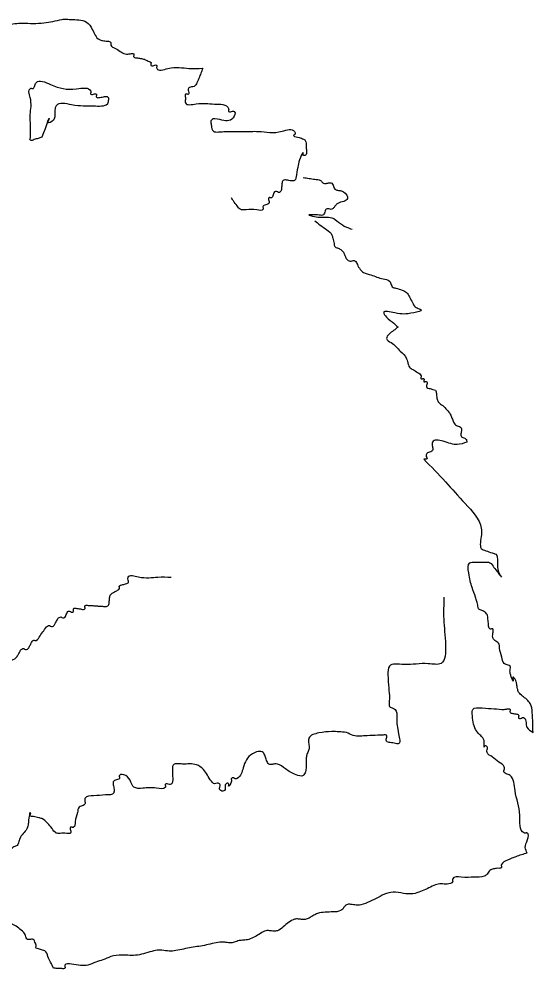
# Model space of a CAD drawing. Extents: x 29.9 to 52.7, y 64.6 to 85.9.
# Drawn here: x 41.99 to 52.75, y 66.01 to 85.86 of the extents above; entities that cross this region are included whole.
import ezdxf

# ---------------------------------------------------------------- set-up
doc = ezdxf.new("R2010")
doc.units = 0
doc.layers.add('Silkscreen_Lines', color=7, linetype='CONTINUOUS')

msp = doc.modelspace()

# ---------------------------------------------------------------- linework, layer by layer
at = {"layer": 'Silkscreen_Lines', "color": 7}
msp.add_line((42.473719, 83.385461), (42.473719, 83.385461), dxfattribs=at)
for points, knots in [([(36.04559, 80.141357), (36.052188, 80.279581), (36.064411, 80.535641), (35.825179, 80.310871), (35.650503, 80.144049), (35.600487, 80.241033), (35.588573, 80.281516), (35.571623, 80.326906), (35.522585, 80.331706), (35.486821, 80.310998), (35.429648, 80.319646), (35.402923, 80.382728), (35.367188, 80.441498), (35.334748, 80.505989), (35.26361, 80.523881), (35.207957, 80.541678), (35.139528, 80.549924), (35.134343, 80.604611), (35.154984, 80.639949), (35.147169, 80.693426), (35.100749, 80.716666), (35.052791, 80.74843), (35.005614, 80.843191), (34.901316, 80.958737), (34.755811, 81.066395), (34.610776, 81.115787), (34.592926, 81.204634), (34.612435, 81.238533), (34.613702, 81.284552), (34.582366, 81.28789), (34.565104, 81.277727), (34.53368, 81.280973), (34.535689, 81.327773), (34.55169, 81.357987), (34.553697, 81.404762), (34.522285, 81.408062), (34.504983, 81.397708), (34.469609, 81.402406), (34.480242, 81.466923), (34.478291, 81.519974), (34.489918, 81.636786), (34.461733, 81.808623), (34.453973, 82.023338), (34.445289, 82.199241), (34.501381, 82.266731), (34.525427, 82.281607), (34.550076, 82.305793), (34.546992, 82.348141), (34.532714, 82.382497), (34.534489, 82.425971), (34.56491, 82.429453), (34.582922, 82.418653), (34.631705, 82.428752), (34.64401, 82.525112), (34.666281, 82.622334), (34.719015, 82.738307), (34.851877, 82.81752), (34.961183, 82.924055), (35.082888, 82.994166), (35.09709, 83.070107), (35.063231, 83.120028), (35.135421, 83.146727), (35.186629, 83.149958), (35.223994, 83.13316), (35.272114, 83.138572), (35.273781, 83.188708), (35.255454, 83.22197), (35.257026, 83.272815), (35.3098, 83.280179), (35.338857, 83.250923), (35.387145, 83.254963), (35.389105, 83.287963), (35.377123, 83.30536), (35.385221, 83.336156), (35.428479, 83.328754), (35.461192, 83.322007), (35.504395, 83.314641), (35.512612, 83.34536), (35.500143, 83.363068), (35.505672, 83.405869), (35.586998, 83.410593), (35.660365, 83.425203), (35.769092, 83.445265), (35.866941, 83.524279), (35.983353, 83.604253), (36.072964, 83.6903), (36.169754, 83.688954), (36.221798, 83.67849), (36.286168, 83.671141), (36.291164, 83.707111), (36.280758, 83.7246), (36.284128, 83.755167), (36.327657, 83.756871), (36.361991, 83.742624), (36.40435, 83.73952), (36.428517, 83.764205), (36.443439, 83.788149), (36.498207, 83.834886), (36.638179, 83.823088), (36.785474, 83.831506), (36.933966, 83.833424), (36.971011, 83.904962), (36.983249, 83.946798), (37.000689, 83.99091), (37.050271, 84.001879), (37.083931, 83.971249), (37.137118, 83.979224), (37.165774, 84.063685), (37.029947, 84.028067), (37.158323, 84.105497), (37.207989, 84.108926), (37.227563, 84.099706), (37.263172, 84.108897), (37.273323, 84.168035), (37.278785, 84.227547), (37.305642, 84.296879), (37.380683, 84.346897), (37.458598, 84.405884), (37.525519, 84.468658), (37.590961, 84.471342), (37.626033, 84.455569), (37.669328, 84.457672), (37.672896, 84.488016), (37.661837, 84.506174), (37.691546, 84.624966), (38.1187, 84.442841), (38.383448, 84.589166), (38.838758, 84.470768), (38.875124, 84.607517), (38.863254, 84.626499), (38.882293, 84.702131), (39.047278, 84.725143), (39.233583, 84.742805), (39.349367, 84.748274), (39.525745, 84.798346), (39.444216, 84.833448), (39.480703, 84.92814), (39.624903, 84.949308), (39.783569, 85.002994), (39.93141, 85.074539), (40.079127, 85.074539), (40.181408, 85.053525), (40.306067, 85.035733), (40.316545, 85.088539), (40.305788, 85.106397), (40.309245, 85.137102), (40.353638, 85.137711), (40.387712, 85.121198), (40.439904, 85.123426), (40.472736, 85.16824), (40.505753, 85.212998), (40.570282, 85.268571), (40.690583, 85.279888), (40.830379, 85.279532), (41.027367, 85.311125), (41.241419, 85.441354), (41.499134, 85.580557), (41.752255, 85.758938), (42.113013, 85.775805), (42.495888, 85.750264), (42.78449, 85.827794), (42.952871, 85.859932), (43.013519, 85.852288), (43.165685, 85.842108), (43.388962, 85.853148), (43.549321, 85.630125), (43.607155, 85.43937), (43.754133, 85.404087), (43.827898, 85.394074), (43.912788, 85.390359), (43.921163, 85.347142), (43.90979, 85.328552), (43.921217, 85.278876), (44.013058, 85.245798), (44.107148, 85.187575), (44.193817, 85.123434), (44.279987, 85.124519), (44.331819, 85.135068), (44.397361, 85.142322), (44.400766, 85.105068), (44.388136, 85.087104), (44.403134, 85.043795), (44.480157, 85.046843), (44.55637, 85.032625), (44.625487, 85.014368), (44.677578, 84.987833), (44.711874, 84.965003), (44.763477, 84.958318), (44.752962, 84.925447), (44.748443, 84.906172), (44.757152, 84.877711), (44.80185, 84.872849), (44.831014, 84.901677), (44.878205, 84.897682), (44.882019, 84.866267), (44.870988, 84.84804), (44.894329, 84.751535), (45.224696, 84.883445), (45.490197, 84.812816), (45.739279, 84.823178), (45.837975, 84.827284)], [0, 0, 0, 0, 0.294234, 0.545068, 0.745625, 0.789509, 0.836656, 0.880541, 0.918511, 0.965493, 1.003461, 1.075113, 1.148808, 1.22046, 1.275416, 1.355825, 1.410779, 1.448748, 1.49573, 1.533699, 1.594595, 1.638818, 1.705808, 1.903273, 2.098422, 2.263828, 2.301797, 2.348779, 2.386748, 2.40573, 2.429221, 2.448205, 2.486175, 2.533156, 2.571125, 2.590107, 2.613599, 2.632585, 2.681396, 2.759221, 2.813523, 3.025458, 3.277394, 3.477847, 3.505917, 3.535154, 3.56322, 3.604033, 3.648824, 3.685621, 3.704604, 3.728095, 3.747079, 3.842167, 3.960166, 4.072541, 4.204336, 4.410464, 4.542067, 4.595475, 4.622027, 4.699893, 4.740707, 4.785498, 4.822294, 4.860264, 4.907245, 4.945214, 4.986245, 5.030071, 5.071102, 5.091114, 5.115947, 5.133048, 5.172361, 5.215041, 5.254354, 5.271455, 5.296288, 5.3163, 5.387608, 5.485574, 5.564873, 5.708701, 5.852795, 5.998429, 6.055136, 6.128393, 6.180074, 6.199058, 6.222548, 6.241533, 6.278331, 6.323122, 6.363934, 6.391999, 6.421238, 6.449308, 6.602647, 6.798033, 6.935992, 6.979877, 7.027025, 7.070909, 7.11194, 7.155766, 7.196797, 7.257365, 7.311678, 7.427034, 7.44744, 7.469836, 7.488234, 7.549008, 7.618875, 7.679647, 7.761066, 7.880606, 7.980474, 8.021286, 8.066077, 8.102873, 8.121857, 8.145348, 8.164332, 8.463628, 9.012502, 9.370509, 9.389494, 9.412984, 9.431968, 9.610015, 9.811301, 9.991845, 10.082791, 10.123008, 10.176717, 10.319714, 10.527674, 10.690793, 10.80521, 10.950651, 11.054317, 11.073301, 11.096792, 11.115776, 11.152905, 11.198463, 11.238292, 11.295098, 11.352989, 11.408852, 11.543534, 11.696699, 11.834865, 12.133735, 12.434744, 12.722324, 13.039063, 13.485884, 13.873404, 13.927492, 13.997528, 14.054457, 14.389747, 14.584217, 14.843363, 14.91327, 15.014434, 15.092168, 15.111152, 15.134643, 15.153627, 15.254412, 15.38824, 15.504542, 15.561248, 15.634506, 15.686186, 15.706199, 15.731032, 15.748132, 15.830359, 15.914178, 15.996405, 16.041182, 16.08596, 16.130739, 16.152299, 16.173858, 16.192378, 16.233409, 16.277233, 16.318263, 16.337248, 16.360738, 16.379722, 16.612724, 17.052429, 17.341, 17.341, 17.341, 17.341]), ([(45.837975, 84.827284), (45.825177, 84.793745), (45.799579, 84.726665), (45.76218, 84.624164), (45.721942, 84.53185), (45.673779, 84.442567), (45.596495, 84.441009), (45.534726, 84.422448), (45.52754, 84.364137), (45.546076, 84.33101), (45.547557, 84.284851), (45.516182, 84.28148), (45.498972, 84.291831), (45.463313, 84.28726), (45.480243, 84.219437), (45.472544, 84.169542), (45.474017, 84.035887), (45.802787, 84.120539), (46.015029, 84.064176), (46.353577, 84.086181), (46.384473, 83.96559), (46.373377, 83.9472), (46.377244, 83.915879), (46.424124, 83.91145), (46.454609, 83.942071), (46.542957, 83.920373), (46.451839, 83.696216), (46.244316, 83.740759), (46.035483, 83.797818), (46.00078, 83.708789), (46.013381, 83.668259), (46.020367, 83.60211), (46.039984, 83.491718), (46.188482, 83.495758), (46.307421, 83.507966), (46.439071, 83.504991), (46.558869, 83.505965), (46.7468, 83.504172), (47.067086, 83.524085), (47.390004, 83.443896), (47.72951, 83.594796), (47.786333, 83.451624), (47.704015, 83.41673), (47.846385, 83.376739), (47.910395, 83.368259), (48.009086, 83.31498), (47.996992, 83.223649), (48.005995, 83.143361), (48.005384, 83.084384), (48.014497, 83.017004), (47.92315, 82.986415), (47.956439, 83.120038), (47.849417, 82.913496), (47.838113, 82.800346), (47.793532, 82.638643), (47.790818, 82.473671), (47.675002, 82.472313), (47.605924, 82.495276), (47.505993, 82.498666), (47.490317, 82.400876), (47.488898, 82.32706), (47.479027, 82.243274), (47.416486, 82.227945), (47.383496, 82.259926), (47.333625, 82.248743), (47.316729, 82.204139), (47.302513, 82.164629), (47.290379, 82.123477), (47.258769, 82.118527), (47.241044, 82.129007), (47.209797, 82.125613), (47.211327, 82.079369), (47.229318, 82.046714), (47.225257, 81.996805), (47.179281, 81.980644), (47.140455, 81.966354), (47.099239, 81.954155), (47.094116, 81.922711), (47.105251, 81.904412), (47.092017, 81.842698), (46.91674, 81.88968), (46.789768, 81.87332), (46.618999, 81.858633), (46.554392, 81.966948), (46.48602, 82.038162), (46.451713, 82.100339), (46.438733, 82.123865)], [0, 0, 0, 0, 0.107941, 0.215882, 0.32363, 0.423293, 0.479397, 0.549923, 0.587893, 0.634874, 0.672844, 0.691826, 0.715318, 0.734304, 0.782532, 0.866638, 0.914865, 1.140362, 1.521617, 1.831404, 1.850388, 1.873878, 1.892863, 1.933894, 1.977719, 2.01875, 2.15731, 2.433411, 2.614062, 2.651103, 2.694222, 2.737342, 2.857045, 2.967523, 3.116759, 3.23691, 3.357062, 3.477214, 3.801892, 4.296496, 4.558651, 4.61236, 4.652577, 4.743525, 4.85382, 4.922726, 5.03662, 5.090921, 5.168747, 5.217558, 5.278123, 5.332435, 5.447793, 5.619593, 5.820781, 5.94386, 6.015614, 6.115121, 6.186878, 6.265007, 6.358696, 6.436829, 6.477859, 6.521683, 6.562714, 6.606598, 6.653746, 6.697631, 6.716613, 6.740105, 6.759091, 6.79706, 6.844042, 6.882011, 6.925896, 6.973044, 7.016928, 7.035913, 7.059403, 7.078387, 7.208107, 7.430646, 7.560361, 7.649781, 7.781349, 7.861431, 7.861431, 7.861431, 7.861431]), ([(42.473719, 83.385461), (42.568863, 83.632746), (42.679671, 83.920744), (42.562157, 83.650942), (42.735728, 83.732691), (42.745943, 83.844086), (42.738257, 83.945762), (42.786368, 84.138107), (43.205385, 84.023457), (43.458679, 84.042333), (43.855598, 84.023822), (43.859823, 84.149922), (43.872354, 84.188453), (43.855575, 84.244674), (43.767426, 84.234173), (43.70577, 84.22073), (43.616813, 84.205037), (43.609753, 84.247634), (43.62034, 84.265427), (43.616676, 84.296975), (43.569225, 84.300832), (43.540934, 84.272352), (43.493548, 84.276282), (43.489744, 84.307674), (43.500819, 84.326013), (43.470926, 84.44392), (43.052832, 84.360122), (42.78259, 84.417757), (42.396515, 84.610729), (42.329116, 84.487845), (42.316573, 84.447271), (42.30396, 84.406474), (42.272592, 84.401267), (42.254185, 84.412533), (42.172352, 84.393296), (42.278658, 84.124608), (42.220252, 83.909253), (42.234055, 83.676718), (42.233558, 83.545675), (42.232404, 83.4658), (42.236193, 83.403181), (42.23055, 83.361294), (42.219616, 83.339058), (42.250327, 83.30575), (42.318152, 83.34217), (42.393378, 83.359592), (42.446938, 83.376838), (42.473719, 83.385461)], [0, 0, 0, 0, 0.398458, 0.464059, 0.595264, 0.690966, 0.808914, 0.904617, 1.226258, 1.727433, 1.997456, 2.040575, 2.083695, 2.120736, 2.192491, 2.291997, 2.363752, 2.382736, 2.406226, 2.425211, 2.466242, 2.510067, 2.551098, 2.570083, 2.593573, 2.612557, 2.912531, 3.464357, 3.768361, 3.812245, 3.859393, 3.903277, 3.92226, 3.945751, 3.964735, 4.153975, 4.511377, 4.745768, 4.825869, 4.90597, 4.986072, 5.010949, 5.035826, 5.050074, 5.132029, 5.215262, 5.298495, 5.298495, 5.298495, 5.298495]), ([(47.940632, 82.544397), (47.981002, 82.538899), (48.061741, 82.527902), (48.181019, 82.508159), (48.274445, 82.503198), (48.325571, 82.469022), (48.338812, 82.4435), (48.366806, 82.414003), (48.425786, 82.423397), (48.480304, 82.433724), (48.54533, 82.433915), (48.565474, 82.384545), (48.57708, 82.343116), (48.60048, 82.29493), (48.660454, 82.276077), (48.724405, 82.272795), (48.811818, 82.235132), (48.914303, 82.111413), (48.77464, 82.031716), (48.680768, 82.025502), (48.616299, 81.967493), (48.58605, 81.920937), (48.548963, 81.878774), (48.498073, 81.879324), (48.461127, 81.896057), (48.414598, 81.887785), (48.397781, 81.843622), (48.385017, 81.803297), (48.358965, 81.742645), (48.24723, 81.766912), (48.174973, 81.763705), (48.006484, 81.768733), (48.252846, 81.706012), (48.362696, 81.718808), (48.558106, 81.718826), (48.683005, 81.599884), (48.820891, 81.514216), (48.921522, 81.477692), (48.961924, 81.463029)], [0, 0, 0, 0, 0.122021, 0.244043, 0.36566, 0.393031, 0.422896, 0.451377, 0.508084, 0.581341, 0.633022, 0.677401, 0.72363, 0.76801, 0.828782, 0.89865, 0.959423, 1.122726, 1.219056, 1.353946, 1.410082, 1.468558, 1.524694, 1.565506, 1.610297, 1.647093, 1.690978, 1.738125, 1.78201, 1.867601, 2.008595, 2.082704, 2.204352, 2.428068, 2.569329, 2.735217, 2.926934, 3.055536, 3.055536, 3.055536, 3.055536]), ([(48.180937, 81.643257), (48.219215, 81.611154), (48.299751, 81.543607), (48.427415, 81.458716), (48.541333, 81.375587), (48.560314, 81.260149), (48.585909, 81.1856), (48.590245, 81.095207), (48.662382, 81.071077), (48.728651, 81.04551), (48.785767, 80.988614), (48.806205, 80.916205), (48.837422, 80.850001), (48.886554, 80.799125), (48.944813, 80.797428), (48.982695, 80.815409), (49.044305, 80.799968), (49.07381, 80.713429), (49.122183, 80.627816), (49.216241, 80.53918), (49.39635, 80.511815), (49.55683, 80.422279), (49.729142, 80.414842), (49.76742, 80.34293), (49.778698, 80.30048), (49.805455, 80.245678), (49.900726, 80.231967), (49.996303, 80.193906), (50.113008, 80.152082), (50.165958, 80.040969), (50.221217, 79.941892), (50.262185, 79.850006), (50.322375, 79.816093), (50.363403, 79.806356), (50.456471, 79.757186), (50.085865, 79.68436), (49.992302, 79.682692), (49.559798, 79.78237), (49.706037, 79.588124), (49.815876, 79.524327), (49.894012, 79.448656), (49.923142, 79.420446)], [0, 0, 0, 0, 0.1491, 0.313711, 0.470502, 0.5387, 0.653507, 0.718234, 0.780016, 0.856555, 0.93797, 1.00786, 1.079095, 1.159855, 1.200667, 1.245458, 1.282254, 1.375489, 1.490346, 1.585462, 1.748996, 2.014223, 2.155397, 2.199281, 2.246429, 2.290313, 2.370822, 2.506946, 2.614576, 2.72178, 2.85732, 2.965296, 3.009181, 3.056328, 3.100213, 3.262983, 3.661232, 3.893762, 4.001995, 4.20284, 4.322224, 4.322224, 4.322224, 4.322224]), ([(49.923142, 79.420446), (49.891892, 79.395176), (49.829393, 79.344638), (49.73843, 79.287073), (49.645178, 79.165333), (49.839714, 79.072516), (49.945058, 78.927892), (50.093096, 78.808994), (50.12314, 78.697022), (50.137384, 78.636328), (50.162173, 78.565545), (50.247801, 78.529482), (50.323422, 78.473585), (50.403196, 78.427426), (50.406159, 78.377515), (50.397752, 78.359504), (50.400444, 78.33529), (50.425583, 78.334505), (50.441899, 78.343621), (50.467712, 78.342968), (50.468362, 78.317128), (50.459285, 78.300945), (50.459958, 78.275135), (50.485674, 78.274364), (50.502395, 78.283985), (50.533921, 78.280839), (50.532256, 78.234402), (50.514302, 78.202148), (50.51875, 78.14665), (50.587826, 78.138916), (50.641441, 78.119955), (50.717921, 78.105435), (50.725307, 78.017314), (50.733812, 77.940765), (50.758238, 77.848043), (50.844211, 77.79327), (50.923987, 77.714399), (51.003313, 77.631704), (51.045163, 77.536683), (51.073564, 77.452594), (51.109374, 77.38311), (51.163171, 77.35308), (51.205213, 77.341965), (51.255314, 77.321409), (51.252984, 77.254018), (51.23616, 77.201144), (51.235707, 77.12858), (51.295249, 77.107979), (51.354383, 77.084414), (51.361221, 77.041115), (51.364965, 77.017406)], [0, 0, 0, 0, 0.118874, 0.237747, 0.345692, 0.474567, 0.734413, 0.941507, 1.001602, 1.077195, 1.131954, 1.216287, 1.334465, 1.433867, 1.454273, 1.476668, 1.495066, 1.514049, 1.537541, 1.556526, 1.575511, 1.599001, 1.617985, 1.636968, 1.660459, 1.679443, 1.717412, 1.764394, 1.802363, 1.857319, 1.937728, 1.992682, 2.06259, 2.163754, 2.241488, 2.333634, 2.455805, 2.582037, 2.672317, 2.76347, 2.851719, 2.896099, 2.942329, 2.986708, 3.040524, 3.115154, 3.168971, 3.228642, 3.283433, 3.349743, 3.349743, 3.349743, 3.349743]), ([(51.364965, 77.017406), (51.296043, 76.992622), (51.12668, 76.931719), (50.926271, 77.031624), (50.644567, 77.085475), (50.633715, 76.954537), (50.652526, 76.900868), (50.654626, 76.83359), (50.604132, 76.813522), (50.563201, 76.800912), (50.514107, 76.778916), (50.500638, 76.721715), (50.550188, 76.660043), (50.495922, 76.6581), (50.463826, 76.65695)], [0, 0, 0, 0, 0.208595, 0.51258, 0.736615, 0.790432, 0.865062, 0.918878, 0.962763, 1.009911, 1.053796, 1.11463, 1.16166, 1.229751, 1.229751, 1.229751, 1.229751]), ([(50.463826, 76.65695), (50.615855, 76.501675), (50.91245, 76.198745), (51.314126, 75.735347), (51.665867, 75.38365), (51.675983, 75.067037), (51.64082, 74.937309), (51.641863, 74.781816), (51.775876, 74.744326), (51.867406, 74.704648), (52.003079, 74.678123), (52.002842, 74.491246), (52.00389, 74.331905), (52.064009, 74.23066), (52.085875, 74.193837)], [0, 0, 0, 0, 0.648651, 1.265462, 1.883113, 2.016633, 2.186282, 2.307235, 2.413117, 2.552348, 2.631372, 2.786483, 3.006347, 3.132022, 3.132022, 3.132022, 3.132022]), ([(52.746712, 70.949733), (52.745185, 71.01323), (52.741867, 71.15119), (52.737311, 71.351106), (52.712479, 71.532935), (52.617106, 71.641633), (52.525859, 71.706695), (52.444152, 71.775569), (52.418979, 71.867821), (52.406954, 71.953586), (52.397963, 72.02623), (52.307651, 72.152579), (52.355898, 71.930289), (52.263276, 72.170382), (52.264225, 72.253292), (52.280002, 72.29289), (52.269684, 72.337952), (52.226757, 72.355535), (52.184538, 72.36681), (52.112997, 72.406065), (52.091759, 72.547567), (52.042267, 72.674122), (52.047538, 72.806012), (51.98552, 72.841104), (51.939955, 72.873922), (51.899282, 72.924175), (51.90324, 72.996447), (51.91288, 73.048385), (51.920293, 73.112673), (51.884468, 73.117838), (51.866482, 73.106889), (51.819231, 73.116217), (51.818044, 73.216014), (51.80415, 73.305989), (51.798811, 73.412975), (51.731771, 73.475648), (51.666811, 73.501836), (51.596624, 73.523457), (51.593997, 73.604566), (51.574699, 73.681946), (51.533433, 73.813094), (51.453834, 74.010821), (51.408497, 74.220732), (51.367118, 74.51447), (51.572205, 74.504984), (51.698116, 74.508695), (51.859756, 74.512666), (51.929131, 74.393952), (52.008453, 74.297125), (52.060068, 74.228266), (52.085875, 74.193837)], [0, 0, 0, 0, 0.190173, 0.413182, 0.606517, 0.718243, 0.834024, 0.947634, 1.024175, 1.116574, 1.195934, 1.289838, 1.361033, 1.55152, 1.59327, 1.637335, 1.673957, 1.718336, 1.764566, 1.808945, 1.952754, 2.144919, 2.247696, 2.296812, 2.345561, 2.419919, 2.476626, 2.549885, 2.601566, 2.620548, 2.644039, 2.663025, 2.752005, 2.873052, 2.970744, 3.052158, 3.128697, 3.19048, 3.243782, 3.346901, 3.438435, 3.654516, 3.967842, 4.181359, 4.293238, 4.486206, 4.603684, 4.731714, 4.860151, 4.988588, 4.988588, 4.988588, 4.988588]), ([(40.551288, 67.465326), (40.426254, 67.462549), (40.18593, 67.45721), (39.883435, 67.462277), (39.607733, 67.501467), (39.578591, 67.626822), (39.600976, 67.663884), (39.59181, 67.720648), (39.52938, 67.747928), (39.468659, 67.781944), (39.330856, 67.872109), (39.367071, 68.263433), (39.295145, 68.663525), (39.237253, 69.051893), (39.327729, 69.229533), (39.375063, 69.304116), (39.417527, 69.377265), (39.401509, 69.467558), (39.410645, 69.536251), (39.389122, 69.626453), (39.4309, 69.633608), (39.449256, 69.622245), (39.522286, 69.640202), (39.553214, 69.797854), (39.623167, 69.948018), (39.679639, 70.093955), (39.768826, 70.152367), (39.829793, 70.186577), (39.892254, 70.213739), (39.90121, 70.270682), (39.879637, 70.307111), (39.889759, 70.369066), (39.976902, 70.39844), (40.054778, 70.454334), (40.137461, 70.519141), (40.155501, 70.609707), (40.166846, 70.690012), (40.181402, 70.765402), (40.226634, 70.814731), (40.275726, 70.844168), (40.357877, 70.944839), (40.414375, 71.174062), (40.558708, 71.400785), (40.595919, 71.651644), (40.692023, 71.676523), (40.71065, 71.66503), (40.75248, 71.672843), (40.751709, 71.757755), (40.768643, 71.82716), (40.778502, 71.917267), (40.851553, 71.938895), (40.913054, 71.942293), (40.985718, 71.970586), (41.030146, 72.051486), (41.091506, 72.126701), (41.128967, 72.208084), (41.19119, 72.22471), (41.229333, 72.206306), (41.294184, 72.209712), (41.355784, 72.270043), (41.429166, 72.335215), (41.521334, 72.40681), (41.657432, 72.429796), (41.800289, 72.444523), (41.92463, 72.488339), (41.97656, 72.570291), (42.010952, 72.632181), (42.03867, 72.691923), (42.096172, 72.708413), (42.13034, 72.675477), (42.187946, 72.691823), (42.214938, 72.752578), (42.252341, 72.810257), (42.274164, 72.869383), (42.314166, 72.877868), (42.332991, 72.866331), (42.391379, 72.88068), (42.431341, 72.977795), (42.515606, 73.068975), (42.561015, 73.164369), (42.636533, 73.189338), (42.670956, 73.156118), (42.725928, 73.171022), (42.75107, 73.232395), (42.792188, 73.289285), (42.819546, 73.353006), (42.877331, 73.369103), (42.91081, 73.336777), (42.960515, 73.348135), (42.977617, 73.392347), (42.991148, 73.433319), (43.008052, 73.477684), (43.058506, 73.48847), (43.089095, 73.458351), (43.136016, 73.462585), (43.139743, 73.494088), (43.129148, 73.511886), (43.13617, 73.554513), (43.225886, 73.538266), (43.283553, 73.52773), (43.37318, 73.511495), (43.380323, 73.554103), (43.369401, 73.571946), (43.376067, 73.612389), (43.460165, 73.598769), (43.530409, 73.600232), (43.615389, 73.592843), (43.698839, 73.587036), (43.774687, 73.582708), (43.86993, 73.58076), (43.885872, 73.676138), (43.883941, 73.752862), (43.905962, 73.838634), (43.975491, 73.876032), (44.034021, 73.912129), (44.093065, 73.934127), (44.101394, 73.974294), (44.090313, 73.992624), (44.096178, 74.028557), (44.161126, 74.03217), (44.211626, 74.054199), (44.281001, 74.061611), (44.2862, 74.116439), (44.264883, 74.15172), (44.286737, 74.262709), (44.595954, 74.150711), (44.849163, 74.207691), (45.082733, 74.197824), (45.177138, 74.193837)], [0, 0, 0, 0, 0.369027, 0.709299, 0.985517, 1.023487, 1.070469, 1.108437, 1.180089, 1.253785, 1.325437, 1.654744, 2.246295, 2.65638, 2.74602, 2.836532, 2.92553, 2.987358, 3.097442, 3.166417, 3.1854, 3.208891, 3.227877, 3.397415, 3.59982, 3.766655, 3.838307, 3.912003, 3.983653, 4.021623, 4.068604, 4.106573, 4.192031, 4.31057, 4.408361, 4.490077, 4.576428, 4.656545, 4.712677, 4.771155, 4.827291, 5.096774, 5.449255, 5.688372, 5.707355, 5.730846, 5.749832, 5.822605, 5.925601, 5.998372, 6.059145, 6.129013, 6.189785, 6.281284, 6.392708, 6.490327, 6.527123, 6.571914, 6.612726, 6.713591, 6.814238, 6.913592, 7.056387, 7.215983, 7.353999, 7.42565, 7.499345, 7.570997, 7.612028, 7.655853, 7.696884, 7.768536, 7.842232, 7.913883, 7.932866, 7.956358, 7.975342, 8.103258, 8.23233, 8.360246, 8.401277, 8.445102, 8.486134, 8.548716, 8.631707, 8.702925, 8.743956, 8.787782, 8.828813, 8.872698, 8.919846, 8.96373, 9.004761, 9.048587, 9.089618, 9.1086, 9.132092, 9.151077, 9.222832, 9.322338, 9.394093, 9.413075, 9.436567, 9.455552, 9.520947, 9.623432, 9.697007, 9.770584, 9.873069, 9.93846, 10.016589, 10.110278, 10.188409, 10.260061, 10.333757, 10.405409, 10.424391, 10.447883, 10.466868, 10.521825, 10.602234, 10.657188, 10.695156, 10.742138, 10.780108, 10.997353, 11.404905, 11.681379, 11.681379, 11.681379, 11.681379]), ([(50.884357, 73.773303), (50.878425, 73.617369), (50.865449, 73.276291), (50.928531, 72.867525), (50.91691, 72.321833), (50.445029, 72.422125), (50.157065, 72.334209), (49.713402, 72.413318), (49.711816, 72.1073), (49.72093, 71.902019), (49.748369, 71.720715), (49.738194, 71.608148), (49.736545, 71.550962), (49.73344, 71.486088), (49.782925, 71.466631), (49.82409, 71.454756), (49.909049, 71.409764), (49.884019, 71.175397), (49.914524, 71.012542), (49.987143, 70.687534), (49.846337, 70.72285), (49.776051, 70.737468), (49.68084, 70.748179), (49.67248, 70.812087), (49.692594, 70.846078), (49.689058, 70.901817), (49.620223, 70.894678), (49.565562, 70.894401), (49.444029, 70.884642), (49.25704, 70.886566), (49.022395, 70.852752), (48.888712, 70.92453), (48.841774, 70.949733)], [0, 0, 0, 0, 0.457909, 1.001595, 1.394551, 1.664873, 2.174147, 2.478565, 2.658752, 2.939048, 3.142819, 3.197121, 3.274946, 3.323755, 3.36764, 3.414788, 3.458673, 3.640462, 3.974558, 4.185395, 4.240518, 4.350391, 4.434337, 4.472306, 4.519288, 4.557257, 4.606067, 4.683893, 4.738196, 4.965296, 5.255709, 5.412852, 5.412852, 5.412852, 5.412852]), ([(52.626559, 68.426542), (52.607765, 68.465908), (52.561584, 68.562639), (52.630823, 68.679576), (52.668542, 68.841245), (52.604446, 68.852166), (52.585611, 68.83872), (52.446449, 68.896935), (52.514999, 69.309897), (52.353041, 69.636435), (52.353749, 69.999191), (52.227601, 70.073245), (52.18573, 70.08505), (52.14073, 70.102061), (52.135678, 70.150957), (52.157131, 70.187291), (52.139786, 70.269361), (52.013938, 70.32476), (51.914015, 70.437065), (51.79072, 70.491398), (51.774512, 70.570566), (51.795024, 70.607922), (51.79288, 70.65664), (51.7338, 70.684579), (51.717143, 70.611023), (51.732278, 70.757541), (51.716789, 70.824913), (51.620797, 70.912741), (51.530974, 71.009074), (51.489566, 71.172017), (51.475698, 71.304647), (51.4704, 71.48451), (51.720918, 71.450251), (51.914238, 71.455009), (52.089195, 71.420948), (52.189182, 71.435983), (52.227039, 71.445891), (52.267576, 71.439104), (52.271335, 71.409222), (52.260677, 71.391225), (52.267109, 71.353691), (52.329321, 71.345062), (52.383111, 71.335386), (52.445333, 71.326764), (52.45175, 71.289227), (52.44114, 71.271242), (52.444881, 71.239805), (52.491707, 71.235419), (52.522704, 71.26609), (52.591726, 71.248123), (52.602388, 71.155066), (52.60992, 71.030754), (52.694512, 70.98065), (52.746712, 70.949733)], [0, 0, 0, 0, 0.122495, 0.300991, 0.434158, 0.454168, 0.479003, 0.496105, 0.877133, 1.401887, 1.736158, 1.780042, 1.82719, 1.871074, 1.909044, 1.956026, 1.993994, 2.143326, 2.321677, 2.463288, 2.501256, 2.548238, 2.586206, 2.639701, 2.666586, 2.735598, 2.861675, 2.956793, 3.096825, 3.259985, 3.436449, 3.526903, 3.724007, 3.97749, 4.190909, 4.234028, 4.277148, 4.31419, 4.333172, 4.356663, 4.375649, 4.436421, 4.506289, 4.567062, 4.586044, 4.609536, 4.628521, 4.669552, 4.713376, 4.754407, 4.850978, 4.954418, 5.121102, 5.121102, 5.121102, 5.121102]), ([(48.841774, 70.949733), (48.739163, 70.958977), (48.543916, 70.976566), (48.291511, 70.948834), (48.06279, 70.890733), (48.044167, 70.75051), (48.065914, 70.673692), (48.068367, 70.583622), (48.021757, 70.517749), (48.002075, 70.435421), (47.99987, 70.339001), (48.002242, 70.231974), (47.992915, 70.130849), (47.938447, 70.010007), (47.741845, 70.079245), (47.583266, 70.162948), (47.449205, 70.291198), (47.336892, 70.293136), (47.279739, 70.277632), (47.201818, 70.283199), (47.173352, 70.370368), (47.14734, 70.449398), (47.086377, 70.586645), (46.794911, 70.500832), (46.683677, 70.255357), (46.635927, 70.012689), (46.515899, 69.971919), (46.483643, 70.003469), (46.438297, 69.998559), (46.432332, 69.968774), (46.44123, 69.949447), (46.43796, 69.899666), (46.360257, 69.771048), (46.396311, 69.90771), (46.299143, 69.872373), (46.314773, 69.800585), (46.298278, 69.702661), (46.194747, 69.72858), (46.18839, 69.790212), (46.208442, 69.825878), (46.203171, 69.881165), (46.139753, 69.891921), (46.074601, 69.863479), (45.958787, 69.989797), (45.901788, 70.156493), (45.677501, 70.314788), (45.496577, 70.281599), (45.355098, 70.293235), (45.297193, 70.296907), (45.201776, 70.293878), (45.203408, 70.133875), (45.209895, 70.022639), (45.215256, 69.870318), (45.134552, 69.857959), (45.101515, 69.876979), (45.054471, 69.878212), (45.052539, 69.845686), (45.065135, 69.827652), (45.035062, 69.749405), (44.811741, 69.805977), (44.632178, 69.788271), (44.395445, 69.767311), (44.324852, 69.930437), (44.27431, 70.05575), (44.103103, 70.089896), (44.090125, 70.027769), (44.101219, 70.009435), (44.096095, 69.978018), (44.055, 69.965652), (44.01561, 69.952067), (43.959994, 69.928694), (43.965324, 69.842837), (43.988171, 69.772763), (43.983195, 69.639719), (43.757923, 69.647623), (43.59901, 69.619702), (43.383174, 69.625064), (43.363796, 69.526178), (43.385096, 69.490193), (43.380119, 69.441184), (43.334926, 69.424335), (43.293806, 69.411956), (43.226824, 69.378215), (43.222645, 69.237178), (43.161499, 69.124882), (43.171775, 68.97399), (43.113687, 68.961599), (43.095763, 68.972427), (43.06458, 68.968953), (43.066007, 68.922629), (43.084369, 68.890557), (43.077591, 68.823706), (42.963324, 68.84829), (42.878585, 68.838683), (42.749496, 68.835987), (42.688487, 68.955987), (42.588256, 69.048523), (42.505137, 69.147419), (42.390135, 69.16573), (42.322214, 69.196634), (42.232618, 69.188824), (42.22869, 69.232254), (42.243739, 69.249999), (42.221542, 69.2917), (42.199489, 69.14574), (42.192027, 69.083861), (42.179808, 68.949959), (42.102873, 68.860128), (42.023031, 68.770079), (41.993894, 68.674376), (41.971805, 68.57734), (41.871985, 68.56277), (41.719025, 68.369918), (41.535818, 68.011348), (41.114783, 67.596187), (40.735194, 67.508035), (40.551288, 67.465326)], [0, 0, 0, 0, 0.304239, 0.578906, 0.809803, 0.87887, 0.976005, 1.052113, 1.137701, 1.20942, 1.303041, 1.42696, 1.527464, 1.616645, 1.769058, 2.02062, 2.218015, 2.274723, 2.347981, 2.399661, 2.487431, 2.581727, 2.669497, 2.892589, 3.244492, 3.49853, 3.539561, 3.583387, 3.624418, 3.642814, 3.665211, 3.685618, 3.800975, 3.855287, 3.915856, 3.977782, 4.064738, 4.148716, 4.186685, 4.233667, 4.271636, 4.330814, 4.388982, 4.472538, 4.770491, 4.943901, 5.235687, 5.289989, 5.367814, 5.416623, 5.547768, 5.714779, 5.845925, 5.883894, 5.930876, 5.968845, 5.988855, 6.013689, 6.030792, 6.219743, 6.505767, 6.694719, 6.811094, 6.989839, 7.1215, 7.140482, 7.163973, 7.182959, 7.226844, 7.273992, 7.317877, 7.389631, 7.489138, 7.560895, 7.737779, 7.986718, 8.177106, 8.215076, 8.262058, 8.300026, 8.343911, 8.391057, 8.434942, 8.555743, 8.751808, 8.872609, 8.891591, 8.915082, 8.934068, 8.972037, 9.019019, 9.056988, 9.137975, 9.277192, 9.358182, 9.489915, 9.630911, 9.784005, 9.852203, 9.96701, 10.031736, 10.05368, 10.080555, 10.094253, 10.168102, 10.305141, 10.401885, 10.533414, 10.655526, 10.754932, 10.83936, 10.920817, 11.020721, 11.554983, 12.148665, 12.70662, 12.70662, 12.70662, 12.70662]), ([(52.626559, 68.426542), (52.543835, 68.403999), (52.401559, 68.365227), (52.228723, 68.286614), (52.095076, 68.235451), (52.080693, 68.164304), (52.093957, 68.145637), (52.079661, 68.103968), (51.998603, 68.114477), (51.925042, 68.099252), (51.847206, 68.078384), (51.816506, 68.026363), (51.784029, 67.979047), (51.687915, 67.916716), (51.488498, 67.92637), (51.30031, 67.912861), (51.077938, 67.944569), (51.058739, 67.865211), (51.070368, 67.846431), (51.057337, 67.789421), (50.942173, 67.772615), (50.828923, 67.789584), (50.690395, 67.771612), (50.568291, 67.694784), (50.425991, 67.640302), (50.272845, 67.569844), (50.078765, 67.571964), (49.883611, 67.618162), (49.675403, 67.5998), (49.511209, 67.492831), (49.329082, 67.419464), (49.179614, 67.341585), (49.039328, 67.337362), (48.943157, 67.359788), (48.848625, 67.36008), (48.797052, 67.307277), (48.769704, 67.257066), (48.693785, 67.200753), (48.561056, 67.198973), (48.402271, 67.19447), (48.261715, 67.179349), (48.158781, 67.128431), (48.082739, 67.082062), (48.006116, 67.03929), (47.919705, 67.036208), (47.841381, 67.053503), (47.736859, 67.048884), (47.631809, 66.976608), (47.521425, 66.888112), (47.426332, 66.801142), (47.318971, 66.792171), (47.240711, 66.808746), (47.139495, 66.810084), (47.040035, 66.745201), (46.927375, 66.674708), (46.808765, 66.620599), (46.69651, 66.605501), (46.592517, 66.604324), (46.504254, 66.560062), (46.399909, 66.54556), (46.300901, 66.569245), (46.119959, 66.564015), (45.879527, 66.487308), (45.553603, 66.459513), (45.301345, 66.381772), (45.093829, 66.376767), (44.954693, 66.411478), (44.741805, 66.372678), (44.485164, 66.272076), (44.178151, 66.301279), (43.928508, 66.283423), (43.760111, 66.190987), (43.590553, 66.158246), (43.44954, 66.069539), (43.263744, 66.077703), (43.128813, 66.100354), (42.962807, 66.126996), (42.948613, 66.062759), (42.959837, 66.044568), (42.953064, 66.004249), (42.86907, 66.017753), (42.798682, 66.016444), (42.738975, 66.021421), (42.714024, 66.023501)], [0, 0, 0, 0, 0.253744, 0.436408, 0.597702, 0.617712, 0.642546, 0.659648, 0.736288, 0.831262, 0.908879, 0.957994, 1.006744, 1.081101, 1.28948, 1.561882, 1.747559, 1.766542, 1.790033, 1.809019, 1.930414, 2.058595, 2.180124, 2.332118, 2.486905, 2.637973, 2.832103, 3.05244, 3.242152, 3.437217, 3.629983, 3.83435, 3.932475, 4.04151, 4.136547, 4.19327, 4.252669, 4.307782, 4.46702, 4.631048, 4.793028, 4.882428, 4.972561, 5.061962, 5.140465, 5.224804, 5.303307, 5.446147, 5.591691, 5.737651, 5.813242, 5.903942, 5.979101, 6.108973, 6.246283, 6.382825, 6.494089, 6.58464, 6.690584, 6.784773, 6.894192, 6.992605, 7.323768, 7.643668, 7.970759, 8.108636, 8.261614, 8.393611, 8.749062, 9.074641, 9.30742, 9.4856, 9.641774, 9.821134, 9.971529, 10.166994, 10.305594, 10.324576, 10.348067, 10.367053, 10.432447, 10.53493, 10.608505, 10.608505, 10.608505, 10.608505]), ([(42.714024, 66.023501), (42.695371, 66.064664), (42.658065, 66.14699), (42.596735, 66.26148), (42.565345, 66.380217), (42.473742, 66.405178), (42.41871, 66.42641), (42.35667, 66.430279), (42.345091, 66.462657), (42.35056, 66.482671), (42.357339, 66.512634), (42.334368, 66.547208), (42.324648, 66.590317), (42.298024, 66.629382), (42.251831, 66.631972), (42.215099, 66.616626), (42.168451, 66.618802), (42.144092, 66.659636), (42.134124, 66.702761), (42.102186, 66.773698), (42.014632, 66.839463), (41.9143, 66.915261), (41.818794, 66.955276), (41.796563, 67.028003), (41.827682, 67.059644), (41.823129, 67.106249), (41.791844, 67.110162), (41.773379, 67.099013), (41.655539, 67.13039), (41.576095, 67.366193), (41.464755, 67.636983), (41.456532, 67.843064), (41.452427, 67.945934)], [0, 0, 0, 0, 0.134616, 0.269232, 0.403311, 0.454389, 0.539287, 0.593473, 0.611991, 0.633551, 0.655112, 0.701464, 0.747816, 0.791114, 0.829984, 0.874142, 0.913013, 0.9561, 1.002833, 1.048621, 1.185232, 1.318848, 1.434298, 1.475328, 1.519152, 1.560183, 1.579165, 1.602656, 1.62164, 1.92725, 2.231785, 2.535312, 2.535312, 2.535312, 2.535312])]:
    msp.add_open_spline(points, degree=3, knots=knots, dxfattribs=at)

doc.saveas('drawing.dxf')
